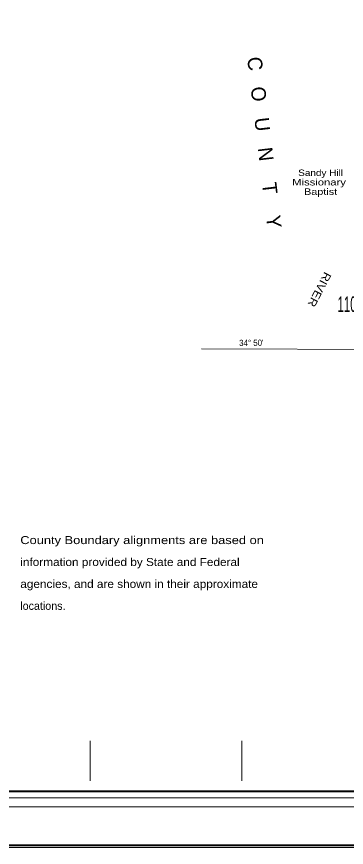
# Model space of a CAD drawing. Extents: x 524901 to 621532, y 110211 to 166608.
# Drawn here: x 571545 to 578175, y 110211 to 126926 of the extents above; entities that cross this region are included whole.
import ezdxf
from ezdxf.enums import TextEntityAlignment as Align

# ---------------------------------------------------------------- set-up
doc = ezdxf.new("R2010")
doc.units = 0
doc.header["$LTSCALE"] = 50
for name, color, linetype, lineweight in [('1', 7, 'Continuous', 25), ('20', 7, 'Continuous', 40), ('23', 7, 'Continuous', 25), ('56', 7, 'Continuous', 40), ('60', 7, 'Continuous', 13), ('61', 7, 'Continuous', 13)]:
    doc.layers.add(name, color=color, linetype=linetype, lineweight=lineweight)
doc.layers.add('52', color=7, linetype='Continuous')
doc.layers.add('57', color=7, linetype='Continuous')

msp = doc.modelspace()

# ---------------------------------------------------------------- linework, layer by layer
at = {"layer": '1', "lineweight": 13}
msp.add_lwpolyline([(621532.1, 110211.39), (524901.46, 110211.39), (524901.46, 166608.43), (621532.1, 166608.43)], close=True, dxfattribs=at)
at = {"layer": '20'}
for points in [[(524936.46, 166573.43), (621497.1, 166573.43), (621497.1, 110246.39), (524936.46, 110246.39)], [(528124.31, 165464.46), (620571.6, 165464.46), (620571.6, 111338.1), (528124.31, 111338.1)]]:
    msp.add_lwpolyline(points, close=True, dxfattribs=at)
at = {"layer": '20', "lineweight": 13}
msp.add_lwpolyline([(527815.12, 165789.93), (527815.12, 111028.82), (527993.68, 111207.49), (527993.68, 165595.1), (620702.2, 165595.1), (620702.2, 111207.49), (527993.68, 111207.49), (527815.12, 111028.82), (620880.78, 111028.82), (620880.78, 165789.93)], close=True, dxfattribs=at)
at = {"layer": '60'}
msp.add_lwpolyline([(575262.27, 120240.57), (579113.39, 120226.02), (580311.12, 120222.5)], dxfattribs=at)
at = {"layer": '61'}
for p, q in [((573025.12, 111548.1), (573025.12, 112353)), ((576073.12, 111548.1), (576073.12, 112353))]:
    msp.add_line(p, q, dxfattribs=at)

# ---------------------------------------------------------------- texts
at = {"layer": '20'}
for s, width, p in [('County Boundary alignments are based on ', 1.2, (571618.61, 116313.66)), ('information provided by State and Federal ', 1.1, (571618.61, 115872.66)), ('agencies, and are shown in their approximate ', 1.1, (571618.61, 115431.66))]:
    msp.add_text(s, height=161, dxfattribs=dict(at, width=width)).set_placement(p)
msp.add_text('locations.', height=161, dxfattribs=at).set_placement((571618.61, 114990.66))
at = {"layer": '23', "width": 0.55}
msp.add_text('1100', height=312, dxfattribs=at).set_placement((578252.85, 120984.75), align=Align.CENTER)
at = {"layer": '52'}
msp.add_text(' C   O   U   N    T    Y', height=290, rotation=276.733, dxfattribs=at).set_placement((576376.37, 124431.08), align=Align.CENTER)
at = {"layer": '56'}
for s, width, p in [('Sandy Hill', 1.15, (577656.98, 123719.32)), ('Missionary ', 1.3, (577656.98, 123529.32)), ('Baptist', 1.25, (577656.98, 123339.32))]:
    msp.add_text(s, height=130, dxfattribs=dict(at, width=width)).set_placement(p, align=Align.CENTER)
at = {"layer": '57', "width": 1.15}
msp.add_text('RIVER', height=160, rotation=242.399, dxfattribs=at).set_placement((577563.79, 121471.1), align=Align.CENTER)
at = {"layer": '60', "width": 0.95}
msp.add_text("34° 50' ", height=125, rotation=0.692, dxfattribs=at).set_placement((576286.84, 120301.46), align=Align.CENTER)

doc.saveas('drawing.dxf')
